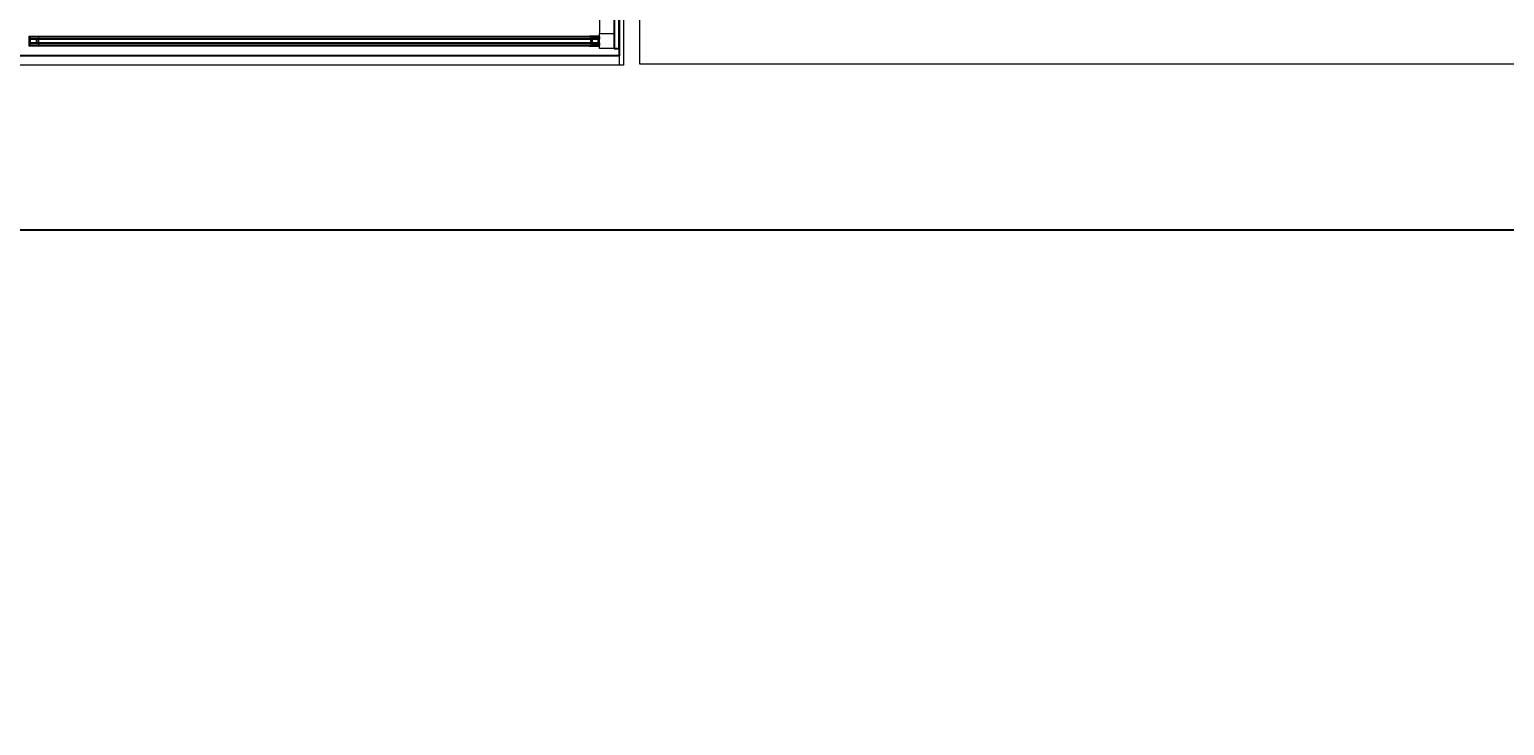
# Model space of a CAD drawing. Header units: centimetres. Extents: x -72470 to -43129, y -18750 to -16337.
# Drawn here: x -54829 to -54531.6, y -17437.6 to -17297.2 of the extents above; entities that cross this region are included whole.
import ezdxf

# ---------------------------------------------------------------- set-up
doc = ezdxf.new("R2010")
doc.units = ezdxf.units.CM
doc.header["$MEASUREMENT"] = 0
doc.linetypes.add('DUZ', pattern=[0])
doc.layers.get('0').update_dxf_attribs({"linetype": 'DUZ', "lineweight": 0})
doc.layers.get('Defpoints').update_dxf_attribs({"lineweight": 0})
doc.layers.add('11-021_500-BLOK B-str_zemin_kat$0$2DTARAMA1', color=253, linetype='Continuous')
doc.layers.add('CAM', color=4, linetype='Continuous')
doc.layers.add('M-OLCU-IC', color=155, linetype='Continuous', lineweight=0)
doc.layers.add('TEFRIS', color=30, linetype='Continuous', lineweight=9)
doc.styles.add('ARIAL', font='arial.ttf', dxfattribs={"width": 0.6})
doc.dimstyles.new('E_100', dxfattribs={"dimtxt": 10, "dimasz": 10, "dimexe": 5, "dimexo": 30, "dimgap": 3, "dimtad": 1, "dimtoh": 1, "dimdec": 0, "dimzin": 12, "dimdsep": 46, "dimtxsty": 'ARIAL', "dimblk": 'OBLIQUE', "dimcen": 5, "dimdle": 1, "dimclrt": 256, "dimadec": 0, "dimazin": 3, "dimtfac": 1, "dimtdec": 0, "dimtofl": 0, "dimtmove": 2, "dimatfit": 3, "dimldrblk": 'OBLIQUE', "dimfxl": 5, "dimtolj": 1, "dimtzin": 0, "dimarcsym": 0})

# ---------------------------------------------------------------- blocks, each defined once
blk = doc.blocks.new('_OBLIQUE')
at = {"layer": 'M-OLCU-IC', "linetype": 'ByBlock'}
for p, q in [((-0.5, -0.5), (0.5, 0.5)), ((0, 0), (0, 0))]:
    blk.add_line(p, q, dxfattribs=at)
blk = doc.blocks.new('*D90')
at = {"color": 0, "linetype": 'Continuous', "lineweight": -2, "transparency": 16777216}
for p, q in [((-55371.23390606668, -17334.34602291379), (-55371.23390606668, -17342.56599142592)), ((-53448.18576918088, -17334.34602291568), (-53448.18576918088, -17342.56599142592)), ((-55372.23390606668, -17337.56599142592), (-53447.18576918088, -17337.56599142592))]:
    blk.add_line(p, q, dxfattribs=at)
at = {"layer": 'Defpoints', "color": 0, "linetype": 'Continuous', "transparency": 16777216}
for p in [(-55371.23390606668, -17304.34602291379), (-53448.18576918088, -17304.34602291568), (-53448.18576918088, -17337.56599142592)]:
    blk.add_point(p, dxfattribs=at)
at = {"color": 0, "linetype": 'Continuous', "lineweight": -2, "transparency": 16777216, "xscale": 10, "yscale": 10, "zscale": 10, "rotation": 180}
blk.add_blockref('_OBLIQUE', (-55371.23390606668, -17337.56599142592), dxfattribs=at)
at = {"color": 0, "linetype": 'Continuous', "lineweight": -2, "transparency": 16777216, "xscale": 10, "yscale": 10, "zscale": 10}
blk.add_blockref('_OBLIQUE', (-53448.18576918088, -17337.56599142592), dxfattribs=at)
at = {"linetype": 'Continuous', "transparency": 16777216, "insert": (-54409.70983762378, -17329.4568509075), "char_height": 10, "attachment_point": 5, "style": 'ARIAL'}
blk.add_mtext('\\A1;1923', dxfattribs=at)

msp = doc.modelspace()

# ---------------------------------------------------------------- hatches: boundary and pattern name
h = msp.add_hatch()
h.set_pattern_fill('AR-CONC', color=256, scale=5)
h.set_pattern_definition([(49.99999999999999, (7557.628505473949, -12.02014901494113), (35.86300913003767, -3.137606749129755), [3.75, -41.25]), (355, (7557.628505473949, -12.02014901494113), (-6.937566680650001, 37.60960668500059), [3, -33]), (100.45144446, (7560.617089523949, -12.28161621494113), (28.9254423363556, 34.47199954843147), [3.187009599999997, -35.05710559999996]), (46.18420000000001, (7557.628505473949, -2.020149014941126), (53.36206653357862, -8.275964039653827), [5.625, -61.875]), (96.63563549, (7562.075342723949, -2.709814364941126), (46.73309728371142, 48.70593003872752), [4.7805171, -52.58568799999999]), (351.1841639899999, (7557.628505473949, -2.020149014941126), (46.73309725273866, 48.70593001349951), [4.5, -49.50000005]), (21, (7562.628505473949, -4.520149014941126), (29.84535260592308, -20.13094453326694), [3.75, -41.25]), (326.0000000000001, (7562.628505473949, -4.520149014941126), (12.16576659607909, 36.25750225234265), [3, -33]), (71.45144474, (7565.115618173949, -6.197727714941125), (42.01111883649855, 16.12655764031769), [3.1870095, -35.0571056]), (37.50000000000001, (7557.628505473949, -12.02014901494113), (0.6079927658645334, 16.64469269156557), [0, -32.59999999999999, 0, -33.5, 0, -33.125]), (7.499999999999999, (7557.628505473949, -12.02014901494113), (13.15347687210743, 19.72058559411801), [0, -19.1, 0, -31.85, 0, -12.625]), (327.5, (7546.47850547395, -12.02014901494113), (26.69112180862045, -1.127743586718988), [0, -12.5, 0, -39, 0, -51.75]), (317.5, (7541.47850547395, -12.02014901494113), (29.15930846711931, 5.005249116615886), [0, -16.25, 0, -25.9, 0, -36.75])])
h.paths.add_polyline_path([(-54709.23304321599, -17204.36617192873), (-54833.11687720778, -17204.36617192873), (-54833.11687720778, -17233.36617192873), (-54710.11687720778, -17233.36617192873), (-54710.11687720778, -17301.01617192873), (-54710.11687720778, -17302.51617192873), (-54710.11687720778, -17304.36617192873), (-54709.23304321599, -17304.36617192873)])
at = {"layer": '11-021_500-BLOK B-str_zemin_kat$0$2DTARAMA1'}
h = msp.add_hatch(dxfattribs=at)
h.set_pattern_fill('ANSI33', color=256, scale=100)
h.set_pattern_definition([(45, (-413509.5235000515, -192690.2066484655), (-17.67766952966369, 17.67766952966369), []), (45, (-413491.8458305515, -192690.2066484655), (-17.67766952966369, 17.67766952966369), [12.5, -6.25])])
edge = h.paths.add_edge_path()
edge.add_arc((-53448.18576900393, -17219.43709981061), 40, 0, 360)
edge = h.paths.add_edge_path()
edge.add_arc((-54288.18576900393, -17219.43709981061), 40, 0, 360)
edge = h.paths.add_edge_path()
edge.add_arc((-55128.18576900393, -17219.43709981061), 40, 0, 360)
edge = h.paths.add_edge_path()
edge.add_arc((-55968.18576900393, -17219.43709981061), 40, 0, 360)
h.paths.add_polyline_path([(-54835.71432833868, -17053.77368003472), (-54661.95784812042, -17053.77368003472), (-54661.95784812042, -17007.82211113978), (-54835.71432833868, -17007.82211113978)], flags=9)
h.paths.add_polyline_path([(-53982.50537089037, -17053.79925984381), (-53808.73865874844, -17053.79925984381), (-53808.73865874844, -17007.81699517807), (-53982.50537089037, -17007.81699517807)], flags=9)
h.paths.add_polyline_path([(-55675.71944430051, -17053.79925984381), (-55520.59938973019, -17053.79925984381), (-55520.59938973019, -17007.81699517807), (-55675.71944430051, -17007.81699517807)], flags=9)
edge = h.paths.add_edge_path()
edge.add_arc((-56808.18576900393, -17219.43709981061), 40, 0, 360)
edge = h.paths.add_edge_path()
edge.add_arc((-55128.18576900393, -18059.43709981061), 40, 0, 360)
edge = h.paths.add_edge_path()
edge.add_arc((-54288.18576900393, -18059.43709981061), 40, 0, 360)
edge = h.paths.add_edge_path()
edge.add_arc((-53448.18576900393, -18059.43709981061), 40, 0, 360)

# ---------------------------------------------------------------- linework, layer by layer
for p, q in [((-54711.11687720778, -17233.36617192873), (-54711.11687720778, -17301.01617192873)), ((-54710.11687720778, -17249.36617192873), (-54710.11687720778, -17304.36617192873))]:
    msp.add_line(p, q)
for points in [[(-54714.11687720778, -17298.01617192873), (-54711.09945952706, -17298.01617192873), (-54711.09945952706, -17233.36617192873), (-54714.11687720778, -17233.36617192873)], [(-54827.11687720778, -17298.51617192873), (-54715.91687720778, -17298.51617192873), (-54715.91687720778, -17300.51617192873), (-54827.11687720778, -17300.51617192873)]]:
    msp.add_lwpolyline(points, close=True)
for points in [[(-54827.11687720778, -17300.41617192873), (-54827.11687720778, -17300.51617192873), (-54829.11687720778, -17300.51617192873), (-54829.11687720778, -17298.51617192873), (-54827.11687720778, -17298.51617192873), (-54827.11687720778, -17298.61617192873)], [(-54716.11687720778, -17300.41617192873), (-54716.11687720778, -17300.51617192873), (-54714.11687720778, -17300.51617192873), (-54714.11687720778, -17298.51617192873), (-54716.11687720778, -17298.51617192873), (-54716.11687720778, -17298.61617192873)], [(-54711.11687720778, -17301.01617192873), (-54714.11687720778, -17301.01617192873), (-54714.11687720778, -17298.01617192873), (-54711.11687720778, -17298.01617192873), (-54711.11687720778, -17301.01617192873)]]:
    msp.add_lwpolyline(points)
at = {"layer": 'CAM'}
for points in [[(-54711.11687720778, -17301.01617192873), (-54710.11687720778, -17301.01617192873), (-54710.11687720778, -17233.36617192873), (-54711.11687720778, -17233.36617192873)], [(-54833.11687720778, -17247.51617192873), (-54710.11687720778, -17247.51617192873), (-54710.11687720778, -17302.51617192873), (-54833.11687720778, -17302.51617192873)], [(-54828.91687720778, -17299.06617192873), (-54827.58112829854, -17299.06617192873), (-54827.58112829854, -17299.96617192874), (-54828.91687720778, -17299.96617192874)], [(-54714.31687720778, -17299.06617192873), (-54715.65262611702, -17299.06617192873), (-54715.65262611702, -17299.96617192874), (-54714.31687720778, -17299.96617192874)]]:
    msp.add_lwpolyline(points, close=True, dxfattribs=at)
msp.add_lwpolyline([(-54828.91687720778, -17298.66617192873), (-54828.91687720778, -17300.36617192873), (-54714.11687720778, -17300.36617192873), (-54714.11687720778, -17299.96617192874), (-54828.91687720778, -17299.96617192874), (-54828.91687720778, -17300.36617192873), (-54828.91687720778, -17299.96617192874), (-54828.91687720778, -17299.06617192873), (-54714.11687720778, -17299.06617192873), (-54714.11687720778, -17298.66617192873), (-54828.91687720778, -17298.66617192873), (-54828.91687720778, -17300.36617192873)], dxfattribs=at)
at = {"layer": 'TEFRIS', "color": 0, "linetype": 'Continuous'}
for p, q in [((-54705.95160755456, -17304.18088086242), (-54705.95160755456, -16800.95765326432)), ((-53453.21592765463, -17304.16003477222), (-54705.95160755456, -17304.18088086242))]:
    msp.add_line(p, q, dxfattribs=at)
msp.add_lwpolyline([(-54833.11687720778, -17204.36617192873), (-54709.23304321599, -17204.36617192873), (-54709.23304321599, -17304.36617192873), (-54833.11687720778, -17304.36617192873)], close=True, dxfattribs=at)

# ---------------------------------------------------------------- dimensions: what is measured, and where the dimension line sits
at = {"color": 0, "linetype": 'Continuous'}
dim = msp.add_linear_dim(base=(-53448.18576918088, -17337.56599142592), p1=(-55371.23390606668, -17304.34602291379), p2=(-53448.18576918088, -17304.34602291568), dimstyle='E_100', dxfattribs=at)
dim.commit()
dim.dimension.update_dxf_attribs({"geometry": '*D90', "text_midpoint": (-54409.70983762378, -17329.4568509075)})

doc.saveas('drawing.dxf')
